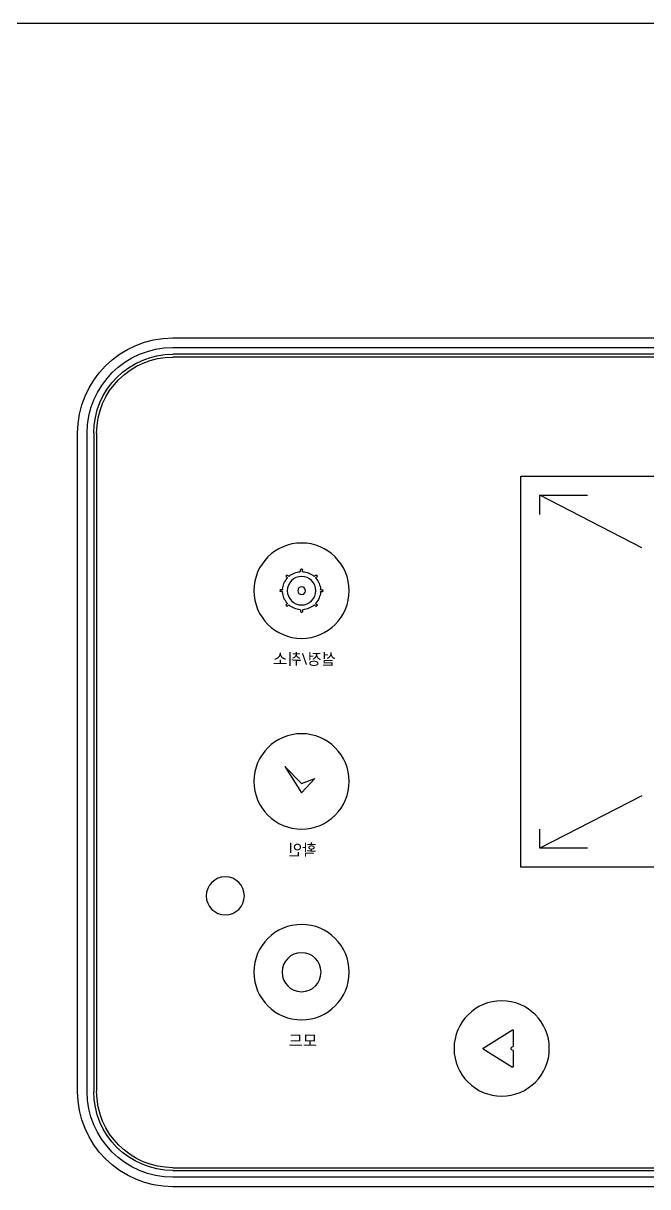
# Model space of a CAD drawing. Header units: millimetres. Extents: x 8533 to 164433, y 5768 to 115327.
# Drawn here: x 49127.8 to 49205, y 26849.1 to 26992.8 of the extents above; entities that cross this region are included whole.
import ezdxf

# ---------------------------------------------------------------- set-up
doc = ezdxf.new("R2010")
doc.units = ezdxf.units.MM
doc.header["$LTSCALE"] = 250
doc.layers.add('G-ENP 인버터 판넬', color=255, linetype='Continuous')
doc.styles.get("Standard").update_dxf_attribs({"font": ''})
doc.styles.get('Standard').set_extended_font_data('Malgun Gothic')

# ---------------------------------------------------------------- blocks, each defined once
blk = doc.blocks.new('240808_벽부형 인버터')
at = {"layer": 'G-ENP 인버터 판넬'}
for p, q in [((504.71, 672.95), (-504.71, 672.95)), ((454.24, 672.95), (-454.24, 672.95)), ((125.34, 617.43), (-125.34, 617.43)), ((125.34, 615.75), (-125.34, 615.75)), ((-125.34, 614.57), (125.34, 614.57)), ((-125.34, 614.07), (125.34, 614.07)), ((138.8, 600.61), (138.8, 484.52)), ((139.3, 600.61), (139.3, 484.52)), ((140.48, 484.52), (140.48, 600.61)), ((142.16, 484.52), (142.16, 600.61)), ((63.93, 593.04), (-63.93, 593.04)), ((63.93, 524.06), (63.93, 593.04)), ((42.56, 580.42), (60.57, 589.67)), ((60.57, 589.67), (52.15, 589.67)), ((60.57, 586.31), (60.57, 589.67)), ((99.89, 575.47), (100.01, 575.58)), ((100.07, 575.16), (99.89, 575.35)), ((100.31, 575.4), (100.13, 575.58)), ((102.46, 576.29), (102.46, 576.55)), ((102.54, 576.63), (102.71, 576.63)), ((102.79, 576.29), (102.79, 576.55)), ((104.94, 575.4), (105.12, 575.58)), ((105.18, 575.16), (105.36, 575.35)), ((105.24, 575.58), (105.36, 575.47)), ((98.84, 572.76), (98.84, 572.93)), ((99.19, 573.02), (98.92, 573.02)), ((99.19, 572.68), (98.92, 572.68)), ((106.06, 573.02), (106.33, 573.02)), ((106.06, 572.68), (106.33, 572.68)), ((106.41, 572.93), (106.41, 572.76)), ((100.07, 570.53), (99.89, 570.35)), ((100.01, 570.11), (99.89, 570.23)), ((100.31, 570.3), (100.13, 570.11)), ((102.46, 569.41), (102.46, 569.15)), ((102.71, 569.06), (102.54, 569.06)), ((102.79, 569.41), (102.79, 569.15)), ((104.94, 570.3), (105.12, 570.11)), ((105.18, 570.53), (105.36, 570.35)), ((105.36, 570.23), (105.24, 570.11)), ((102.62, 538.86), (105.6, 541.84)), ((105.6, 541.84), (102.62, 537.18)), ((102.62, 538.86), (100.25, 539.73)), ((100.25, 539.73), (102.62, 537.18)), ((42.56, 536.68), (60.57, 527.42)), ((60.57, 527.42), (60.57, 530.79)), ((52.15, 527.42), (60.57, 527.42)), ((-63.93, 524.06), (63.93, 524.06)), ((65.28, 495.31), (65.28, 492.43)), ((70.55, 492.17), (65.4, 495.38)), ((65.28, 491.76), (65.28, 488.88)), ((70.55, 492.02), (65.4, 488.81)), ((125.34, 471.06), (-125.34, 471.06)), ((125.34, 470.56), (-125.34, 470.56)), ((-125.34, 469.38), (125.34, 469.38)), ((-125.34, 467.7), (125.34, 467.7))]:
    blk.add_line(p, q, dxfattribs=at)
for centre, radius in [((102.62, 572.85), 8.41), ((102.62, 572.85), 2.52), ((102.62, 572.85), 0.673), ((102.62, 539.2), 8.41), ((116.08, 519.01), 3.36), ((102.62, 505.55), 8.41), ((102.62, 505.55), 3.44), ((67.29, 492.09), 8.41)]:
    blk.add_circle(centre, radius, dxfattribs=at)
for centre, radius, start, end in [((125.34, 600.61), 16.82, 0, 90), ((125.34, 600.61), 15.14, 0, 90), ((125.34, 600.61), 13.96, 0, 90), ((125.34, 600.61), 13.46, 0, 90), ((102.62, 572.85), 3.36, 139.1961, 175.8039), ((99.95, 575.41), 0.0841, 135, 225), ((100.07, 575.52), 0.0841, 45, 135), ((100.01, 575.1), 0.0841, 319.1961, 45), ((100.37, 575.46), 0.0841, 225, 310.8039), ((102.62, 572.85), 3.36, 94.1961, 130.8039), ((102.37, 576.29), 0.0841, 274.1961, 0), ((102.54, 576.55), 0.0841, 90, 180), ((102.71, 576.55), 0.0841, 0, 90), ((102.88, 576.29), 0.0841, 180, 265.8039), ((102.62, 572.85), 3.36, 49.1961, 85.8039), ((104.88, 575.46), 0.0841, 229.1961, 315), ((105.18, 575.52), 0.0841, 45, 135), ((105.24, 575.1), 0.0841, 135, 220.8039), ((102.62, 572.85), 3.36, 4.1961, 40.8039), ((105.3, 575.41), 0.0841, 315, 45), ((98.92, 572.93), 0.0841, 90, 180), ((98.92, 572.76), 0.0841, 180, 270), ((99.19, 573.1), 0.0841, 270, 355.8039), ((99.19, 572.6), 0.0841, 4.1961, 90), ((106.06, 573.1), 0.0841, 184.1961, 270), ((106.06, 572.6), 0.0841, 90, 175.8039), ((106.33, 572.93), 0.0841, 0, 90), ((106.33, 572.76), 0.0841, 270, 0), ((102.62, 572.85), 3.36, 184.1961, 220.8039), ((100.01, 570.59), 0.0841, 315, 40.8039), ((105.24, 570.59), 0.0841, 139.1961, 225), ((102.62, 572.85), 3.36, 319.1961, 355.8039), ((99.95, 570.29), 0.0841, 135, 225), ((100.07, 570.17), 0.0841, 225, 315), ((100.37, 570.24), 0.0841, 49.1961, 135), ((102.62, 572.85), 3.36, 229.1961, 265.8039), ((102.37, 569.41), 0.0841, 0, 85.8039), ((102.54, 569.15), 0.0841, 180, 270), ((102.71, 569.15), 0.0841, 270, 0), ((102.88, 569.41), 0.0841, 94.1961, 180), ((102.62, 572.85), 3.36, 274.1961, 310.8039), ((104.88, 570.24), 0.0841, 45, 130.8039), ((105.18, 570.17), 0.0841, 225, 315), ((105.3, 570.29), 0.0841, 315, 45), ((65.36, 495.31), 0.0841, 57.9946, 180), ((65.28, 492.09), 0.336, 270, 90), ((70.5, 492.09), 0.0841, 302.0054, 57.9946), ((65.36, 488.88), 0.0841, 180, 302.0054), ((125.34, 484.52), 16.82, 270, 0), ((125.34, 484.52), 15.14, 270, 0), ((125.34, 484.52), 13.46, 270, 0), ((125.34, 484.52), 13.96, 270, 0)]:
    blk.add_arc(centre, radius, start, end, dxfattribs=at)
for s, p in [('설정/취소', (96.55, 559.78)), ('확인', (99.97, 526.13)), ('모드', (99.87, 492.46))]:
    blk.add_text(s, height=2.019, dxfattribs=at).set_placement(p)

msp = doc.modelspace()

# ---------------------------------------------------------------- block references
at = {"layer": 'G-ENP 인버터 판넬', "xscale": -0.7, "yscale": 0.7, "zscale": 0.7}
msp.add_blockref('240808_벽부형 인버터', (49234.03, 26521.71), dxfattribs=at)

doc.saveas('drawing.dxf')
